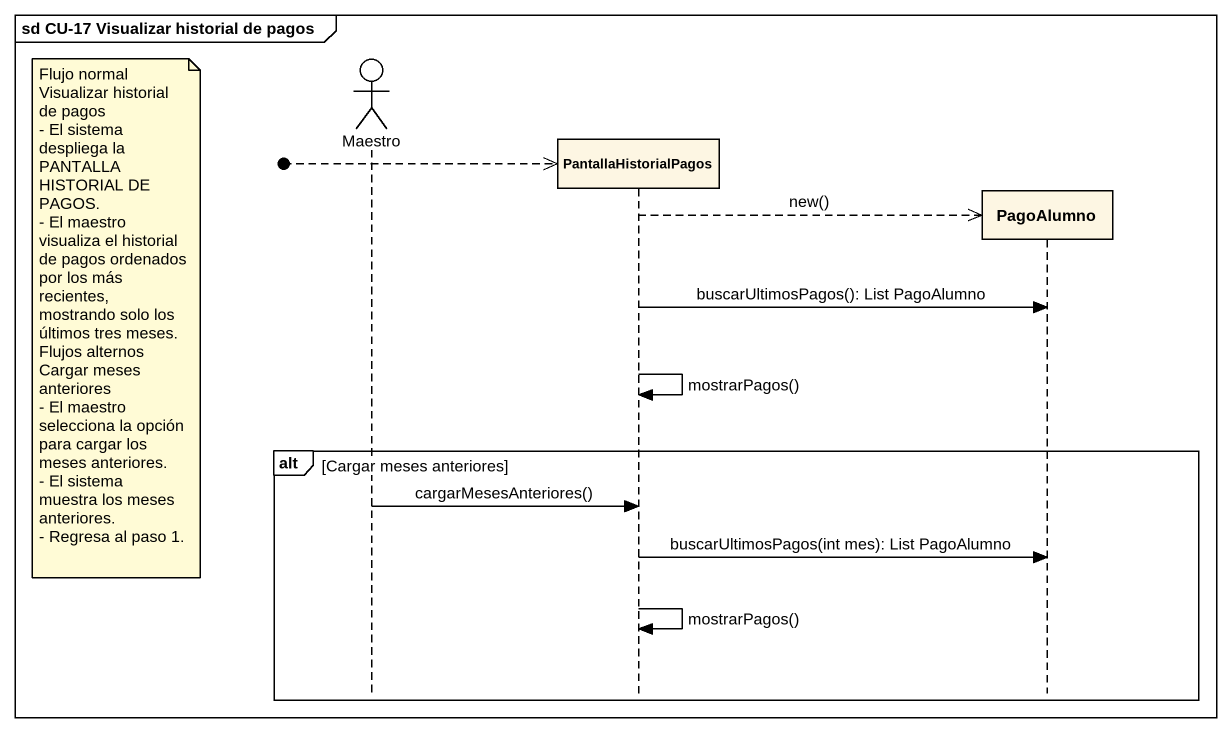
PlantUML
@startuml
mainframe sd CU-17 Visualizar historial de pagos
hide footbox
actor Maestro
participant PantallaHistorialPagos
participant PagoAlumno

[o-->> PantallaHistorialPagos
PantallaHistorialPagos -->> PagoAlumno ** : new()
PantallaHistorialPagos -> PagoAlumno : buscarUltimosPagos(): List PagoAlumno
note left of Maestro
  Flujo normal
  Visualizar historial de pagos
  - El sistema despliega la PANTALLA HISTORIAL DE PAGOS.
  - El maestro visualiza el historial de pagos ordenados por los más recientes, mostrando solo los últimos tres meses.
  Flujos alternos
  Cargar meses anteriores
  - El maestro selecciona la opción para cargar los meses anteriores.
  - El sistema muestra los meses anteriores.
  - Regresa al paso 1.
end note
PantallaHistorialPagos -> PantallaHistorialPagos : mostrarPagos()
alt Cargar meses anteriores
  Maestro -> PantallaHistorialPagos : cargarMesesAnteriores()
  PantallaHistorialPagos -> PagoAlumno : buscarUltimosPagos(int mes): List PagoAlumno
  PantallaHistorialPagos -> PantallaHistorialPagos : mostrarPagos()
end
@enduml
